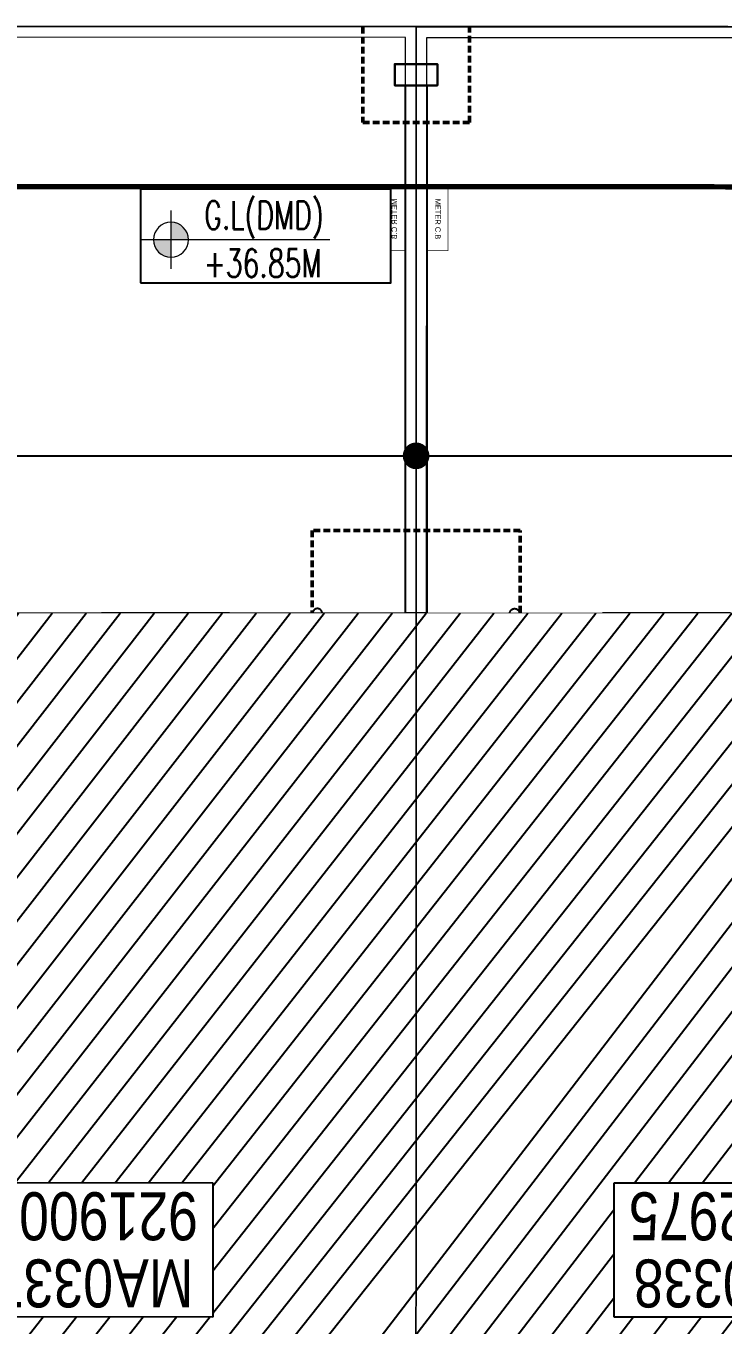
# Model space of a CAD drawing. Header units: centimetres. Extents: x -6122352 to 7132207, y -1694241 to 1947892.
# Drawn here: x 212766 to 219305, y -96672 to -84480 of the extents above; entities that cross this region are included whole.
import ezdxf
from ezdxf.enums import TextEntityAlignment as Align
from ezdxf.xclip import XClip

# ---------------------------------------------------------------- set-up
doc = ezdxf.new("R2010")
doc.units = ezdxf.units.CM
doc.header["$MEASUREMENT"] = 0
doc.header["$XCLIPFRAME"] = 2
for name, pattern in [('DASHED2', [0.375, 0.25, -0.125]), ('XR-AR-END-SETTING OUT PLAN$0$23261-XR-AR-SI-GF$0$HIDDEN', [0.375, 0.25, -0.125]), ('XR-AR-MID-SETTING OUT FOR MASTER$0$23585-XR-AR-MID-GROUND FLOOR$0$23261-XR-AR-SI-GF$0$HIDDEN', [0.375, 0.25, -0.125]), ('XR-AR-MID-SETTING OUT FOR MASTER$0$23585-XR-AR-MID-GROUND FLOOR$0$945-4P-1-101-GROUND FLOOR PLAN$0$XR-MIDDLE-GROUND FLOOR PLAN$0$HIDDEN2', [0.1875, 0.125, -0.0625])]:
    doc.linetypes.add(name, pattern=pattern)
for name, color, linetype in [('00-MI-DIM', 7, 'Continuous'), ('23585-XR-AR-BOUNDARY WALLS AND SETBACKS$0$setback', 7, 'XR-AR-END-SETTING OUT PLAN$0$23261-XR-AR-SI-GF$0$HIDDEN'), ('@MI-REF LAYER', 7, 'Continuous'), ('B_TH_6', 7, 'Continuous'), ('XR-AR-MID-SETTING OUT FOR MASTER$0$23585-XR-AR-MID-GROUND FLOOR$0$A-Flor-Strs', 1, 'Continuous'), ('XR-AR-MID-SETTING OUT FOR MASTER$0$23585-XR-AR-MID-GROUND FLOOR$0$GS-HATCH-FLOOR TILE', 251, 'Continuous'), ('XREF1$0$S-LEVELS', 2, 'Continuous'), ('XREF1$0$TYPICAL NEW PROFILE', 3, 'Continuous')]:
    doc.layers.add(name, color=color, linetype=linetype)
doc.layers.add('08-Compound Wall-4', color=7, linetype='Continuous', lineweight=25, true_color=0xff4405)
for name, color, linetype, lineweight in [('23585-XR-AR-DAMAC PLOT LIMITS$0$1-Mid units', 41, 'Continuous', 5), ('23585-XR-AR-MID-ANNO-GF$0$945-4P-1-101-GROUND FLOOR PLAN$0$XR-MIDDLE-GROUND FLOOR PLAN$0$XR-MIDDLE-GROUND FLOOR PLAN$0$-DR-RW', 6, 'Continuous', 5), ('23585-XR-AR-MID-ANNO-GF$0$945-4P-1-101-GROUND FLOOR PLAN$0$XR-MIDDLE-GROUND FLOOR PLAN$0$XR-MIDDLE-GROUND FLOOR PLAN$0$S-ANNO-TXT', 3, 'Continuous', 25), ('@ Foundations', 4, 'DASHED2', 50), ('A-ANNO-TEXT', 3, 'Continuous', 25), ('XR-AR-MID-SETTING OUT FOR MASTER$0$23585-XR-AR-MID-GROUND FLOOR$0$$A-GLAZ-WNDO', 232, 'Continuous', 9), ('XR-AR-MID-SETTING OUT FOR MASTER$0$23585-XR-AR-MID-GROUND FLOOR$0$A-DOOR-FULL', 1, 'Continuous', 9), ('XR-AR-MID-SETTING OUT FOR MASTER$0$23585-XR-AR-MID-GROUND FLOOR$0$A-EQUP-KITN-PLAN', 202, 'Continuous', 9), ('XR-AR-MID-SETTING OUT FOR MASTER$0$23585-XR-AR-MID-GROUND FLOOR$0$A-FLOR-OVHD', 9, 'XR-AR-MID-SETTING OUT FOR MASTER$0$23585-XR-AR-MID-GROUND FLOOR$0$23261-XR-AR-SI-GF$0$HIDDEN', 15), ('XR-AR-MID-SETTING OUT FOR MASTER$0$23585-XR-AR-MID-GROUND FLOOR$0$A-FLOR-PATT', 8, 'Continuous', 5), ('XR-AR-MID-SETTING OUT FOR MASTER$0$23585-XR-AR-MID-GROUND FLOOR$0$A-GLAZ-SILL', 8, 'Continuous', 5), ('XR-AR-MID-SETTING OUT FOR MASTER$0$23585-XR-AR-MID-GROUND FLOOR$0$A-GLAZ-WNDO', 232, 'Continuous', 9), ('XR-AR-MID-SETTING OUT FOR MASTER$0$23585-XR-AR-MID-GROUND FLOOR$0$A-WALL', 7, 'Continuous', 30), ('XR-AR-MID-SETTING OUT FOR MASTER$0$23585-XR-AR-MID-GROUND FLOOR$0$S-COLS', 51, 'Continuous', 40), ('XREF1$0$36-TAGLVL', 23, 'Continuous', 9)]:
    doc.layers.add(name, color=color, linetype=linetype, lineweight=lineweight)
doc.styles.add('23585-XR-AR-MID-ANNO-GF$0$SDC-TEXT', font='arial.ttf')
doc.styles.add('Xref group 33-41$0$Overall SOP Plan$0$LAC-609-NG10-1-XREF-GRID-125SC$0$GRID-DIM-NO', font='arial.ttf', dxfattribs={"width": 0.8})
doc.styles.add('XREF1$0$DLT_TEXT', font='romans.shx', dxfattribs={"width": 0.7})

# ---------------------------------------------------------------- blocks, each defined once
blk = doc.blocks.new('23585-XR-AR-BOUNDARY WALLS AND SETBACKS')
at = {"layer": '23585-XR-AR-BOUNDARY WALLS AND SETBACKS$0$setback', "ltscale": 40, "const_width": 0.05}
blk.add_lwpolyline([(496625.7121300897, 2769025.019131922), (496621.5590258625, 2769020.486725447), (496617.5056491076, 2769016.062950816), (496613.4522491083, 2769011.639150815), (496609.3988491075, 2769007.215350816), (496605.3454491081, 2769002.791550815), (496601.2920491073, 2768998.367750816), (496597.238851193, 2768993.944153091), (496593.0837953825, 2768989.409605141), (496607.4610767625, 2768976.236118012), (496611.6157803537, 2768980.77057498), (496615.6692474207, 2768985.194248177), (496619.7226017814, 2768989.617998366), (496623.7762515889, 2768994.041852726), (496627.8296474217, 2768998.465448176), (496631.8830017802, 2769002.889198367), (496635.9364017802, 2769007.312998367), (496640.0898518692, 2769011.846026562), (496625.7121300897, 2769025.019131922)], dxfattribs=at)
blk = doc.blocks.new('A$C9d9485f6')
at = {"layer": 'A-ANNO-TEXT', "rotation": 312.4881850805905}
blk.add_blockref('23585-XR-AR-BOUNDARY WALLS AND SETBACKS', (-2377088.534775567, -1504219.252137818), dxfattribs=at)
blk = doc.blocks.new('23585-XR-AR-DAMAC PLOT LIMITS')
at = {"layer": '23585-XR-AR-DAMAC PLOT LIMITS$0$1-Mid units', "color": 251, "true_color": 0x636466}
for points in [[(496617.8810999999, 2768983.1675), (496600.1860999996, 2768999.381100001), (496604.2395000001, 2769003.8049), (496621.9345000004, 2768987.5913)], [(496613.8277000003, 2768978.743899999), (496596.1328999996, 2768994.9575), (496600.1860999996, 2768999.381100001), (496617.8810999999, 2768983.1675)]]:
    blk.add_lwpolyline(points, close=True, dxfattribs=at)
blk = doc.blocks.new('A$Cf093b529')
at = {"layer": 'A-ANNO-TEXT'}
blk.add_blockref('23585-XR-AR-DAMAC PLOT LIMITS', (-495391.9901121984, -2768603.441896566), dxfattribs=at)
blk = doc.blocks.new('XR-AR-MID-SETTING OUT FOR MASTER$0$23585-XR-AR-MID-GROUND FLOOR$0$945-4P-1-101-GROUND FLOOR PLAN$0$XR-MIDDLE-CAR PARK HATCH')
at = {"layer": 'XR-AR-MID-SETTING OUT FOR MASTER$0$23585-XR-AR-MID-GROUND FLOOR$0$A-FLOR-PATT'}
blk.add_lwpolyline([(9250.002853021142, 100.0129149327577), (9249.99679574091, 5500.000000009181), (15050.00005108526, 5502.664669244065), (15050.00005108526, 100.450321876061)], close=True, dxfattribs=at)
blk = doc.blocks.new('*U27')
for points in [[(91, -5.684341886080801e-14), (41, -5.684341886080801e-14), (41, 1021), (91, 1021)], [(0, 0), (38, -5.684341886080801e-14), (38, -50), (50, -50), (50, -249.9999019090924), (0, -249.9999019090924)], [(1100, 2.842170943040401e-14), (1062, -2.842170943040401e-14), (1062, -49.99999999999997), (1050, -49.99999999999997), (1050, -249.9999019090924), (1100, -249.9999019090924)]]:
    blk.add_lwpolyline(points, close=True)
at = {"color": 8, "linetype": 'XR-AR-MID-SETTING OUT FOR MASTER$0$23585-XR-AR-MID-GROUND FLOOR$0$945-4P-1-101-GROUND FLOOR PLAN$0$XR-MIDDLE-GROUND FLOOR PLAN$0$HIDDEN2'}
blk.add_arc((41, -5.684341886080801e-14), 1021, 1.594950045944486e-15, 90, dxfattribs=at)
at = {"layer": 'XR-AR-MID-SETTING OUT FOR MASTER$0$23585-XR-AR-MID-GROUND FLOOR$0$A-GLAZ-SILL', "linetype": 'XR-AR-MID-SETTING OUT FOR MASTER$0$23585-XR-AR-MID-GROUND FLOOR$0$945-4P-1-101-GROUND FLOOR PLAN$0$XR-MIDDLE-GROUND FLOOR PLAN$0$HIDDEN2', "ltscale": 3}
blk.add_lwpolyline([(0, 0), (1100, 0), (1100, -249.9999019090924), (0, -249.9999019090924)], close=True, dxfattribs=at)
blk = doc.blocks.new('XR-AR-MID-SETTING OUT FOR MASTER$0$23585-XR-AR-MID-GROUND FLOOR$0$945-4P-1-101-GROUND FLOOR PLAN$0$XR-MIDDLE-GROUND FLOOR PLAN$0$A$C69996ABC')
at = {"layer": 'XR-AR-MID-SETTING OUT FOR MASTER$0$23585-XR-AR-MID-GROUND FLOOR$0$A-FLOR-OVHD', "linetype": 'XR-AR-MID-SETTING OUT FOR MASTER$0$23585-XR-AR-MID-GROUND FLOOR$0$945-4P-1-101-GROUND FLOOR PLAN$0$XR-MIDDLE-GROUND FLOOR PLAN$0$HIDDEN2', "ltscale": 5}
for p, q in [((-1.567610912189821e-07, 0.8999993633871721), (0.09999984323878941, 0.8999992964713464)), ((-1.567610912189821e-07, 0.8999993633871721), (-1.567612066821766e-07, -6.366128229018386e-07)), ((-1.567612066821766e-07, -6.366128229018386e-07), (0.09999984323878763, -7.035294533608294e-07))]:
    blk.add_line(p, q, dxfattribs=at)
blk.add_lwpolyline([(0.09999984323878763, 0.8499993633871732), (0.2499998432387915, 0.4499993633871799), (0.1000013713221097, 0.04999936338717248)], dxfattribs=at)
at = {"layer": 'XR-AR-MID-SETTING OUT FOR MASTER$0$23585-XR-AR-MID-GROUND FLOOR$0$A-GLAZ-WNDO'}
for p, q in [((0.09999984323878763, 0.8499993633871732), (0.09999984323878763, 0.8999993633871703)), ((0.09999984323878941, 0.8999993633871721), (0.09999984323878763, -6.366128264545523e-07)), ((0.2499998432387809, 0.8999993633871703), (0.2499998432387809, 0.8499993633871732)), ((0.2499998432387809, 0.8499993633871732), (0.09999984323878763, 0.8499993633871732)), ((0.2499998432387809, 0.8499993633871732), (0.2499998432387809, 0.04999936338717248)), ((0.09999984323878763, -6.366128246781955e-07), (0.09999984323878763, 0.04999936338717248)), ((0.09999984323878763, 0.04999936338717248), (0.2499998432387809, 0.04999936338717248)), ((0.249999843238875, -6.366128388890502e-07), (0.249999843238875, 0.04999936338715827))]:
    blk.add_line(p, q, dxfattribs=at)
for points in [[(0.2499986387444419, 0.8999993968456259), (0.0999998435430971, 0.8999992964713464)], [(0.09999984323878763, -7.035294533608294e-07), (0.2499998432388448, -6.366128317836228e-07)]]:
    blk.add_lwpolyline(points, dxfattribs=at)
blk.add_lwpolyline([(0.2499998432387951, 0.8499993633871732), (0.2499998432387933, 0.04999936338717248), (0.1999998432387962, 0.04999936338717248), (0.1999998432387962, 0.8499993633871732)], close=True, dxfattribs=at)
blk = doc.blocks.new('XR-AR-MID-SETTING OUT FOR MASTER$0$23585-XR-AR-MID-GROUND FLOOR$0$945-4P-1-101-GROUND FLOOR PLAN$0$XR-MIDDLE-GROUND FLOOR PLAN$0$A$C70344426')
at = {"layer": 'XR-AR-MID-SETTING OUT FOR MASTER$0$23585-XR-AR-MID-GROUND FLOOR$0$A-GLAZ-SILL'}
blk.add_line((0.2499999770719823, 2.649999396845162), (0.2499999770722034, -6.03154830969288e-07), dxfattribs=at)
at = {"layer": 'XR-AR-MID-SETTING OUT FOR MASTER$0$23585-XR-AR-MID-GROUND FLOOR$0$A-GLAZ-WNDO'}
for p, q in [((-2.292779743839901e-08, 2.649999396845162), (-2.292779743839901e-08, 2.599999396845165)), ((-2.292779743839901e-08, 2.649999396845162), (0.2499999770719823, 2.649999396845162)), ((-2.292779743839901e-08, 2.599999396845165), (0.14999997707221, 2.599999396845165)), ((0.14999997707221, 2.599999396845165), (0.14999997707221, 2.649999396845162)), ((0.14999997707221, 2.599999396845165), (0.1499999770722091, -6.031548327456449e-07)), ((-2.29277832275443e-08, 1.799999396845166), (-2.29277832275443e-08, 1.749999396845167)), ((0.14999997707221, 1.799999396845166), (-2.29277832275443e-08, 1.799999396845166)), ((-2.29277832275443e-08, 1.749999396845167), (0.14999997707221, 1.749999396845167)), ((0.14999997707221, 1.749999396845167), (0.14999997707221, 1.799999396845166)), ((-2.29277832275443e-08, 0.8999993968451641), (-2.292778233936588e-08, 0.8499993968451669)), ((0.14999997707221, 0.8999993968451641), (-2.29277832275443e-08, 0.8999993968451641)), ((0.14999997707221, 0.8499993968451669), (0.14999997707221, 0.8999993968451641)), ((-2.292778233936588e-08, 0.8499993968451669), (0.14999997707221, 0.8499993968451669)), ((-2.292778233936588e-08, 0.8499993968451669), (-2.292778233936588e-08, 0.04999939684516619)), ((0.1499999770722091, 0.04999939684516619), (-2.292778233936588e-08, 0.04999939684516619)), ((-2.29278782626352e-08, -6.031548451801427e-07), (-2.29278782626352e-08, 0.04999939684515198)), ((0.1499999770722091, -6.03154830969288e-07), (0.1499999770722091, 0.04999939684516619)), ((0.2499999770722034, -6.03154830969288e-07), (-2.292778233936588e-08, -6.03154830969288e-07))]:
    blk.add_line(p, q, dxfattribs=at)
blk.add_lwpolyline([(0.04999997707220061, 1.799999396845166), (0.04999997707219972, 2.599999396845165), (-2.292779743839901e-08, 2.599999396845165), (-2.292779566204217e-08, 0.8999993968451641), (0.0499999770722015, 0.8999993968451641), (0.04999997707220061, 1.749999396845167)], dxfattribs=at)
blk.add_lwpolyline([(-2.292779566204217e-08, 0.8499993968451669), (-2.292779655022059e-08, 0.04999939684516619), (0.04999997707220061, 0.04999939684516619), (0.0499999770722015, 0.8499993968451669)], close=True, dxfattribs=at)
blk = doc.blocks.new('*U28')
for points in [[(0, 69.99999979828543), (38, 69.99999979828549), (38, 119.9999997982854), (50, 119.9999997982854), (50, 179.9999998655237), (0, 179.9999998655237)], [(1100, 69.9999997982854), (1062, 69.99999979828546), (1062, 119.9999997982854), (1050, 119.9999997982854), (1050, 179.9999998655236), (1100, 179.9999998655236)], [(91, 69.99999979828549), (41, 69.99999979828549), (41, -951.0000002017147), (91, -951.0000002017147)]]:
    blk.add_lwpolyline(points, close=True)
at = {"color": 8, "linetype": 'XR-AR-MID-SETTING OUT FOR MASTER$0$23585-XR-AR-MID-GROUND FLOOR$0$945-4P-1-101-GROUND FLOOR PLAN$0$XR-MIDDLE-GROUND FLOOR PLAN$0$HIDDEN2'}
blk.add_arc((41, 69.99999979828549), 1021, 270, 0, dxfattribs=at)
at = {"layer": 'XR-AR-MID-SETTING OUT FOR MASTER$0$23585-XR-AR-MID-GROUND FLOOR$0$A-GLAZ-SILL', "linetype": 'XR-AR-MID-SETTING OUT FOR MASTER$0$23585-XR-AR-MID-GROUND FLOOR$0$945-4P-1-101-GROUND FLOOR PLAN$0$XR-MIDDLE-GROUND FLOOR PLAN$0$HIDDEN2', "ltscale": 3}
blk.add_lwpolyline([(0, 69.99999979828543), (1100, 69.99999979828543), (1100, 179.9999998655236), (0, 179.9999998655236)], close=True, dxfattribs=at)
blk = doc.blocks.new('*U26')
at = {"color": 0, "linetype": 'ByBlock'}
blk.add_line((0, 300.373844656252), (0, 0), dxfattribs=at)
at = {"color": 0, "linetype": 'ByBlock', "const_width": 15.00000006679886}
blk.add_lwpolyline([(194.8557167125982, 187.8738441410269), (0, 300.373844656252), (-194.8557167125982, 187.8738441410269)], dxfattribs=at)
blk.add_circle((0, 0), 45.00000020605512)
blk = doc.blocks.new('XR-AR-MID-SETTING OUT FOR MASTER$0$23585-XR-AR-MID-GROUND FLOOR$0$A$C08698786')
at = {"layer": 'XR-AR-MID-SETTING OUT FOR MASTER$0$23585-XR-AR-MID-GROUND FLOOR$0$S-COLS', "color": 252, "lineweight": 30}
for points in [[(5900.001027584076, 11147.2902572155), (5900.001027584076, 9747.290257692337), (6100.001027584076, 9747.290257453918), (6100.001027584076, 11147.29025769234)], [(5900.001601219177, 6500), (5900.001601219177, 5499.999999523163), (6100.001601219177, 5500), (6100.001601219177, 6499.999999523163)], [(5799.899006843567, 549.9997372627258), (6199.899006605148, 549.9997370243073), (6199.899006843567, 349.9997375011444), (5799.899006843567, 349.9997372627258)]]:
    blk.add_lwpolyline(points, close=True, dxfattribs=at)
blk = doc.blocks.new('XR-AR-MID-SETTING OUT FOR MASTER')
at = {"layer": '23585-XR-AR-MID-ANNO-GF$0$945-4P-1-101-GROUND FLOOR PLAN$0$XR-MIDDLE-GROUND FLOOR PLAN$0$XR-MIDDLE-GROUND FLOOR PLAN$0$-DR-RW', "ltscale": 100, "const_width": 5}
blk.add_lwpolyline([(5900.05176121055, 1500.450321767838), (5700.05176121055, 1500.450321767838), (5700.05176121055, 2100.450321767838), (5900.05176121055, 2100.450321767838)], close=True, dxfattribs=at)
at = {"layer": 'XR-AR-MID-SETTING OUT FOR MASTER$0$23585-XR-AR-MID-GROUND FLOOR$0$A-EQUP-KITN-PLAN', "color": 8}
for p, q in [((5300.027079373598, 12102.66431617737), (5300.028238087893, 14252.66031217575)), ((4404.893656820059, 11502.66881656647), (4404.895194619894, 12102.66970968246)), ((4404.895194619894, 12102.66970968246), (5300.027079373598, 12102.66431617737))]:
    blk.add_line(p, q, dxfattribs=at)
at = {"layer": 'XR-AR-MID-SETTING OUT FOR MASTER$0$23585-XR-AR-MID-GROUND FLOOR$0$A-FLOR-OVHD', "color": 8, "linetype": 'XR-AR-MID-SETTING OUT FOR MASTER$0$23585-XR-AR-MID-GROUND FLOOR$0$23261-XR-AR-SI-GF$0$HIDDEN', "ltscale": 5}
for p, q in [((5579.946963220835, 12102.66686105728), (5579.94848254323, 14852.65977716446)), ((5400.002383977175, 12002.66818761826), (5900.001078754663, 11502.66702699661)), ((5900.010024100542, 12002.66746664047), (5400.002384632826, 11502.66700839996))]:
    blk.add_line(p, q, dxfattribs=at)
blk.add_lwpolyline([(2749.981962949038, 12002.63648319244), (3249.976088136435, 12002.63648366928), (3249.976087421179, 11502.65313434601), (2749.981963723898, 11502.65313434601)], close=True, dxfattribs=at)
for points in [[(2749.981962949038, 12002.63648319244), (3249.976087421179, 11502.65313434601)], [(2749.981963723898, 11502.65313434601), (3249.976088136435, 12002.63648366928)]]:
    blk.add_lwpolyline(points, dxfattribs=at)
at = {"layer": 'XR-AR-MID-SETTING OUT FOR MASTER$0$23585-XR-AR-MID-GROUND FLOOR$0$A-Flor-Strs', "color": 8}
for p, q in [((5900.008223325014, 5802.664086818695), (4249.995741575956, 5802.666512012482)), ((5900.008222848177, 5502.664668560028), (4249.999916404486, 5502.666511535645))]:
    blk.add_line(p, q, dxfattribs=at)
at = {"layer": 'XR-AR-MID-SETTING OUT FOR MASTER$0$23585-XR-AR-MID-GROUND FLOOR$0$A-WALL', "color": 8}
for points in [[(5899.999999791384, 19472.65428161621), (6099.999999731779, 19472.65428209305), (6100.001724034548, 5500.167464256287), (5900.001724511385, 5500.167624473572), (5900.00086197257, 14852.65960931778), (5500.076263397932, 14852.66031265259), (5500.0762629807, 14952.66031169891), (5900.000431150198, 14952.65961027145)], [(3400.011432737112, 12202.66620731354), (3500.05377843976, 12202.66548633575), (3500.054259866476, 11502.6662735939), (4400.00315502286, 11502.6662735939), (4400.003322631121, 11252.66687631607), (3650.009347468615, 11252.66637420654), (3650.00999417901, 11027.59896087646), (3399.999906569719, 11027.60113668442)], [(4249.99788531661, 5499.997992992401), (3049.999798089266, 5499.998546600342), (3049.999915927649, 5749.998607635498), (4000.1953599751, 5749.998309612274), (4000.194991916418, 8849.999089241028), (3300.031373769045, 8849.999089241028), (3300.03137382865, 8950.028236865997), (3399.980282574892, 8950.188519954681), (3400.07691988349, 9927.598960876465), (3649.996516317129, 9927.59895992279), (3650.010299950838, 9100.016639709473), (4249.999546438456, 9099.986570835114)]]:
    blk.add_lwpolyline(points, close=True, dxfattribs=at)
blk.add_lwpolyline([(5700.000849276781, 12002.66818761826), (5900.010024160147, 12002.66818761826), (5900.010264188051, 12102.67056417465), (5300.001914769411, 12102.66581106186), (5300.002845078707, 11502.66761207581), (5300.003155499697, 11502.66747426987), (5300.003322392702, 11252.66747808456), (5900.008223563433, 11252.66787910461), (5900.008823722601, 11502.66700792313), (5400.002380043268, 11502.66700792313), (5400.002380281687, 12002.66818714142), (5700.000849276781, 12002.66818761826)], dxfattribs=at)
at = {"layer": '08-Compound Wall-4', "ltscale": 100}
blk.add_blockref('XR-AR-MID-SETTING OUT FOR MASTER$0$23585-XR-AR-MID-GROUND FLOOR$0$945-4P-1-101-GROUND FLOOR PLAN$0$XR-MIDDLE-CAR PARK HATCH', (-9150.000085264444, 0.1875896453857422), dxfattribs=at)
at = {"layer": 'XR-AR-MID-SETTING OUT FOR MASTER$0$23585-XR-AR-MID-GROUND FLOOR$0$$A-GLAZ-WNDO', "color": 8}
for name, p, xscale, yscale, zscale, rotation in [('XR-AR-MID-SETTING OUT FOR MASTER$0$23585-XR-AR-MID-GROUND FLOOR$0$945-4P-1-101-GROUND FLOOR PLAN$0$XR-MIDDLE-GROUND FLOOR PLAN$0$A$C69996ABC', (5300.002552062273, 11252.66763496399), 1000.000000000049, 1000.000000000049, 1000.000000000049, 90), ('XR-AR-MID-SETTING OUT FOR MASTER$0$23585-XR-AR-MID-GROUND FLOOR$0$945-4P-1-101-GROUND FLOOR PLAN$0$XR-MIDDLE-GROUND FLOOR PLAN$0$A$C70344426', (400.0005185902119, 5499.999113082886), -1000.000000000001, 1000.000000000001, 1000.000000000001, 270)]:
    blk.add_blockref(name, p, dxfattribs=dict(at, xscale=xscale, yscale=yscale, zscale=zscale, rotation=rotation))
at = {"layer": 'XR-AR-MID-SETTING OUT FOR MASTER$0$23585-XR-AR-MID-GROUND FLOOR$0$A-DOOR-FULL', "color": 8, "rotation": 90}
blk.add_blockref('*U27', (3399.986430436373, 9927.598960399628), dxfattribs=at)
at = {"layer": 'XR-AR-MID-SETTING OUT FOR MASTER$0$23585-XR-AR-MID-GROUND FLOOR$0$A-DOOR-FULL', "color": 8, "xscale": -0.909090909090913, "yscale": 0.909090909090913, "zscale": 0.909090909090913}
blk.add_blockref('*U28', (3300.031373530626, 8786.391873836517), dxfattribs=at)
at = {"layer": 'XR-AR-MID-SETTING OUT FOR MASTER$0$23585-XR-AR-MID-GROUND FLOOR$0$A-Flor-Strs', "color": 8}
blk.add_blockref('*U26', (5075.001124709845, 5502.291454792023), dxfattribs=at)
at = {"layer": 'XR-AR-MID-SETTING OUT FOR MASTER$0$23585-XR-AR-MID-GROUND FLOOR$0$GS-HATCH-FLOOR TILE', "color": 8}
blk.add_blockref('XR-AR-MID-SETTING OUT FOR MASTER$0$23585-XR-AR-MID-GROUND FLOOR$0$A$C08698786', (-1.490116119384766e-07, 0), dxfattribs=at)
at = {"layer": '23585-XR-AR-MID-ANNO-GF$0$945-4P-1-101-GROUND FLOOR PLAN$0$XR-MIDDLE-GROUND FLOOR PLAN$0$XR-MIDDLE-GROUND FLOOR PLAN$0$S-ANNO-TXT', "color": 3, "style": '23585-XR-AR-MID-ANNO-GF$0$SDC-TEXT'}
blk.add_text('METER C.B', height=50, rotation=90, dxfattribs=at).set_placement((5795.544322382313, 1802.866097628541), align=Align.MIDDLE)
blk = doc.blocks.new('MID UNIT')
at = {"xscale": 0.001, "yscale": 0.001, "zscale": 0.001}
blk.add_blockref('XR-AR-MID-SETTING OUT FOR MASTER', (0, 0), dxfattribs=at)
blk = doc.blocks.new('TH_6')
at = {"xscale": -1}
blk.add_blockref('MID UNIT', (495838.3053798437, 2769163.996563952), dxfattribs=at)
blk.add_blockref('MID UNIT', (495826.3053798391, 2769163.996563952))
blk = doc.blocks.new('A$Ce2a03a74')
at = {"layer": 'B_TH_6', "xscale": 999.9914829579993, "yscale": 999.9914829579993, "zscale": 999.9914829579993}
blk.add_blockref('TH_6', (-495790404.5228079, -2769140733.343811), dxfattribs=at)
blk = doc.blocks.new('A$C4abd1289')
at = {"layer": '08-Compound Wall-4', "ltscale": 100}
for points in [[(0, 0), (200.0021820068359, 4.76837158203125e-07), (199.8981691896915, -4950.000262379646), (-0.1040131151676178, -4950.000261902809)], [(5999.999999701977, 4.76837158203125e-07), (6200.002182662487, -4.76837158203125e-07), (6199.898169249296, -4950.000262379646), (5999.895986706018, -4950.000261902809)]]:
    blk.add_lwpolyline(points, close=True, dxfattribs=at)
blk = doc.blocks.new('23585-XR-AR-MALDIVE-2$0$TH_6')
at = {"ltscale": 10, "xscale": 0.00100002623446598, "yscale": 0.00100002623446598, "zscale": 0.00100002623446598}
blk.add_blockref('A$Ce2a03a74', (495794.6272259735, 2769164.318430193), dxfattribs=at)
at = {"layer": '@ Foundations', "linetype": 'DASHED2', "ltscale": 0.25}
for points in [[(495831.1303812214, 2769173.169100353), (495833.4803812215, 2769173.169100353), (495833.4803812215, 2769176.119100354), (495831.1303812214, 2769176.119100354)], [(495831.3303812214, 2769168.721900354), (495833.2803812214, 2769168.721900354), (495833.2803812214, 2769171.271900353), (495831.3303812214, 2769171.271900353)]]:
    blk.add_lwpolyline(points, close=True, dxfattribs=at)
at = {"layer": '@ Foundations', "linetype": 'DASHED2', "ltscale": 0.25, "elevation": -5.795124248494134e-09}
blk.add_lwpolyline([(495832.8060889898, 2769164.896139623), (495831.8052786331, 2769164.896139623), (495831.8049000438, 2769163.996139622), (495832.8057104005, 2769163.996139622)], close=True, dxfattribs=at)
at = {"color": 10, "xscale": 0.001000007156229904, "yscale": 0.001000007156229904, "zscale": 0.001000007156229904}
blk.add_blockref('A$C4abd1289', (495826.2059794584, 2769169.497544464), dxfattribs=at)
blk = doc.blocks.new('A$Cd086fac5')
at = {"color": 1, "true_color": 0xeb0000, "const_width": 0.007999999999999997}
blk.add_lwpolyline([(45.14781721727923, 0.0001981779932975769), (39.14809495629743, 0.0001858281902968884), (33.14809012319893, 0.0001858279574662447), (27.14808528870344, 0.0001858258619904518), (21.14808045653626, 0.0001858251634985209), (15.1480756229721, 0.0001858228351920843), (9.148070790339261, 0.0001858219038695097), (0.0007126121781766415, 0.0003956460859626532), (0, 24.00030455924571), (9.148218244779855, 24.00034026848152), (15.14822307648137, 24.00034026918001), (21.14822791097686, 24.00034027267247), (27.14808528358117, 24.00020515965298), (33.14822523109615, 24.00005770241842), (39.14823006419465, 24.00005770241842), (45.14808743773028, 23.9999225914944), (54.29814857942984, 24.0000193330925), (54.29814858501777, -4.656612873077393e-10)], close=True, dxfattribs=at)
blk = doc.blocks.new('_Dot')
at = {"color": 0, "linetype": 'ByBlock', "lineweight": -2}
blk.add_line((-0.5, 0), (-1, 0), dxfattribs=at)
at = {"color": 0, "linetype": 'ByBlock', "const_width": 0.5}
blk.add_lwpolyline([(-0.25, 0, 1), (0.25, 0, 1)], format="xyb", close=True, dxfattribs=at)
blk = doc.blocks.new('XREF1$0$LVL  ATTR')
at = {"color": 7}
blk.add_wipeout([(-0.33727806633866564, 0.38352486299273547), (1.8973092599409713, 0.38352486299273547), (1.8973092599409713, -0.45047952129880775), (-0.33727806633866564, -0.4504795212988073)], dxfattribs=at)
at = {"layer": 'XREF1$0$36-TAGLVL', "extrusion": (-4.888139810645865e-07, 1.406522031717416e-17, 0.9999999999998805)}
h = blk.add_hatch(color=252, dxfattribs=at)
h.paths.add_polyline_path([(-0.06536514837319736, 0.1562500046566129, 0.4142135623730951), (-0.2216151483731973, 4.656612873077392e-09), (-0.06536514837319736, 4.656612873077392e-09)])
h.paths.add_polyline_path([(0.09088485162680264, 4.656612873077392e-09), (-0.06536514837319736, 4.656612873077392e-09), (-0.06536514837319736, -0.1562499953433871, 0.4142135623730951)])
at = {"layer": 'XREF1$0$36-TAGLVL', "extrusion": (-4.888139810645865e-07, 1.406522031717408e-17, 0.9999999999998805)}
for p, q in [((-0.06536515014719235, -0.2604166821887048), (-0.06536515014719235, 0.2604166511446238)), ((1.351057254982072, -1.396983861923218e-08, 5.262988010916589e-07), (-0.3253053234689158, -1.396983861923218e-08, -1.018362459642307e-07))]:
    blk.add_line(p, q, dxfattribs=at)
blk.add_circle((-0.06536514830387681, -4.494034574497252e-25, 3.195139836529895e-08), 0.15625, dxfattribs=at)
at = {"layer": 'XREF1$0$S-LEVELS', "color": 1}
blk.add_lwpolyline([(-0.3372780663386656, 0.3835248629927364), (1.897309259940972, 0.3835248629927364), (1.897309259940972, -0.4504795212988069), (-0.3372780663386656, -0.4504795212988069)], close=True, dxfattribs=at)
at = {"layer": 'XREF1$0$TYPICAL NEW PROFILE', "color": 3, "style": 'XREF1$0$DLT_TEXT', "width": 0.7}
for tag, p in [('+0.00M', (0.2413431143818681, 0.067100426539497, -0.0001437184612911057)), ('S.S.L', (0.2413431143818681, -0.3452672204089993, -0.0001437184612911057))]:
    blk.add_attdef(tag, p, '', height=0.2500000000000001, dxfattribs=at)
blk = doc.blocks.new('A$C1c81b485')
at = {"color": 1, "true_color": 0xeb0000, "const_width": 0.008}
blk.add_lwpolyline([(46.89693517825799, -23.47969914646819), (40.89721291727619, -23.47971149580553), (34.89720808464335, -23.47971149580553), (28.89720325061353, -23.47971149813384), (22.89719841751503, -23.4797114985995), (16.89719358395087, -23.47971150092781), (10.89718875131803, -23.47971150185913), (1.749830573156942, -23.4795016781427), (1.749117960978765, 0.520407235249877), (10.89733620575862, 0.5204429444856942), (16.8973410379258, 0.5204429454170167), (22.89734587195562, 0.5204429482109845), (28.89720324502559, 0.5203078356571496), (34.89734319207491, 0.5201603784225881), (40.89734802517341, 0.5201603784225881), (46.89720539917471, 0.5200252677313983), (56.0472665404086, 0.5201220088638365), (56.04726654599654, -23.47989732446149)], close=True, dxfattribs=at)

msp = doc.modelspace()

# ---------------------------------------------------------------- block references
at = {"layer": '@MI-REF LAYER', "xscale": 1000, "yscale": 1000, "zscale": 1000}
msp.add_blockref('A$C9d9485f6', (-23958.95045533385, 48155.57226163784), dxfattribs=at)

# ---------------------------------------------------------------- next in the draw order: block references
at = {"layer": '@MI-REF LAYER'}
ref = msp.add_blockref('23585-XR-AR-MALDIVE-2$0$TH_6', (496524268.6545767, 2768994320.830919), dxfattribs=dict(at, xscale=1000, yscale=1000, zscale=1000, rotation=179.990160682611))
XClip(ref).set_block_clipping_path([(495847.39542710176, 2769163.9966276083), (495847.39563282486, 2769187.926646854), (495838.3053825917, 2769187.89655067), (495832.3055219082, 2769187.896685781), (495826.30551932706, 2769187.89668578), (495820.3053769227, 2769187.8968332373), (495814.30551975453, 2769187.8969683493), (495808.3055171734, 2769187.896968348), (495802.30551234074, 2769187.896968346), (495793.35733161494, 2769187.9369333955), (495793.3580750036, 2769163.9970191354)])

# ---------------------------------------------------------------- next in the draw order: linework, layer by layer
at = {"layer": '@MI-REF LAYER', "linetype": 'DASHED2', "extrusion": (-1.185067552546086e-12, -6.924064904666737e-09, 1), "elevation": 20.83479529164592}
msp.add_lwpolyline([(210425.783734906, -88510.05252299922), (226475.3848301293, -88512.8033377721), (226981.2989817837, -89249.4613944476)], dxfattribs=at)

# ---------------------------------------------------------------- next in the draw order: block references
at = {"layer": '@MI-REF LAYER', "color": 10, "xscale": 1000, "yscale": 1000, "zscale": 1000, "rotation": 179.9901606820299}
msp.add_blockref('A$Cd086fac5', (255574.2430635312, -84493.15773873437), dxfattribs=at)
at = {"layer": '@MI-REF LAYER', "extrusion": (-1.185067552546933e-12, -6.924064904666735e-09, 1), "xscale": 250.0000000000001, "yscale": 250.0000000000001, "zscale": 250.0000000000001, "rotation": 180.0350687454282}
msp.add_blockref('_Dot', (216425.5285648529, -88511.08084713666, 10.41782518507498), dxfattribs=at)

# ---------------------------------------------------------------- next in the draw order: block references
at = {"layer": '@MI-REF LAYER', "color": 7}
ref = msp.add_blockref('XREF1$0$LVL  ATTR', (214194.4774252896, -86484.89481675794, 0.1511171693096003), dxfattribs=dict(at, xscale=-1051.480567989676, yscale=1051.480567989676, zscale=1051.480567989675, rotation=179.9901606838449))
ref.add_attrib('S.S.L', 'G.L(DMD)', (214437.5409604294, -86384.76492557125), dxfattribs={"layer": 'XREF1$0$TYPICAL NEW PROFILE', "color": 3, "height": 262.8701419974187, "rotation": 359.9901639772631, "style": 'XREF1$0$DLT_TEXT', "width": 0.7})
ref.add_attrib('+0.00M', '+36.85M', (214435.2382933752, -86834.09952805271), dxfattribs={"layer": 'XREF1$0$TYPICAL NEW PROFILE', "color": 3, "height": 262.8701419974187, "rotation": 359.9901639772631, "style": 'XREF1$0$DLT_TEXT', "width": 0.7})

# ---------------------------------------------------------------- next in the draw order: wipeouts: each hides what was drawn before it
at = {"color": 10}
msp.add_wipeout([(252571.64663500263, -104266.17502721732), (252574.04834374416, -89992.65161863879), (204273.0485455182, -89984.37403878986), (204271.86485556158, -104257.89816341558), (210520.58342802094, -104258.96917011886), (210520.83693717216, -103956.93275949376), (246321.72131545804, -103964.468763764), (246321.6697864763, -104265.10527748596), (252572.9458569591, -104266.19283814752)], dxfattribs=at).dxf.layer = '@MI-REF LAYER'

# ---------------------------------------------------------------- next in the draw order: hatches: boundary and pattern name
at = {"layer": '@MI-REF LAYER'}
h = msp.add_hatch(dxfattribs=at)
h.set_pattern_fill('ANSI31', color=256, scale=1999.999998458916, angle=-173.2772265783046)
h.set_pattern_definition([(231.7227734216954, (2377218874.4571, 1504033322.391405), (196.2556630601348, -154.8667640925874), [])])
h.paths.add_polyline_path([(204274.3530295136, -89984.27800821053), (204273.1173007907, -104257.803067239), (210521.8879095342, -104258.8902129964), (210522.1414211899, -103956.8376690091), (246323.0257991449, -103964.3736765072), (246322.9742676067, -104265.0263125887), (252572.9511160579, -104266.0975245901), (252575.3470508363, -89992.55653020798)])

# ---------------------------------------------------------------- next in the draw order: texts
at = {"layer": '00-MI-DIM', "color": 7, "char_height": 450.0000000000002, "width": 2056.8768805703, "attachment_point": 1, "rotation": 179.98809218932573, "line_spacing_factor": 0.8394388776454546, "style": 'Xref group 33-41$0$Overall SOP Plan$0$LAC-609-NG10-1-XREF-GRID-125SC$0$GRID-DIM-NO', "bg_fill": 19, "box_fill_scale": 1.2, "bg_fill_color": 256, "bg_fill_transparency": 0}
for s, insert in [('\\pxqc;MA0337 9219001', (214428.7412480181, -96497.2556917725, -157.461039985285)), ('\\pxqc;MA0338 9212975', (220429.7662330761, -96498.13703891913, -157.461039985285))]:
    msp.add_mtext(s, dxfattribs=dict(at, insert=insert))

# ---------------------------------------------------------------- next in the draw order: linework, layer by layer
at = {"layer": '@MI-REF LAYER', "const_width": 5.000000000000002}
msp.add_lwpolyline([(252574.0425669921, -89992.65161748626), (204273.04854563, -89984.37309544587), (204271.8128169072, -104257.8981544743), (210520.58342569, -104258.9853002747), (210520.8369373458, -103956.9327562874), (246321.7213152614, -103964.4687637425), (246321.6697837625, -104265.1213998669), (252571.6466322137, -104266.1926118684)], close=True, dxfattribs=at)

# ---------------------------------------------------------------- next in the draw order: block references
at = {"layer": '@MI-REF LAYER', "xscale": 1000, "yscale": 1000, "zscale": 1000, "rotation": 312.4882903633292}
msp.add_blockref('A$Cf093b529', (-891608.7329339073, 539022.7201118186), dxfattribs=at)
at = {"layer": '@MI-REF LAYER', "color": 10, "xscale": 1000, "yscale": 1000, "zscale": 1000, "rotation": 179.9901606833409}
msp.add_blockref('A$C1c81b485', (257319.4225138813, -107973.3551060903), dxfattribs=at)

doc.saveas('drawing.dxf')
